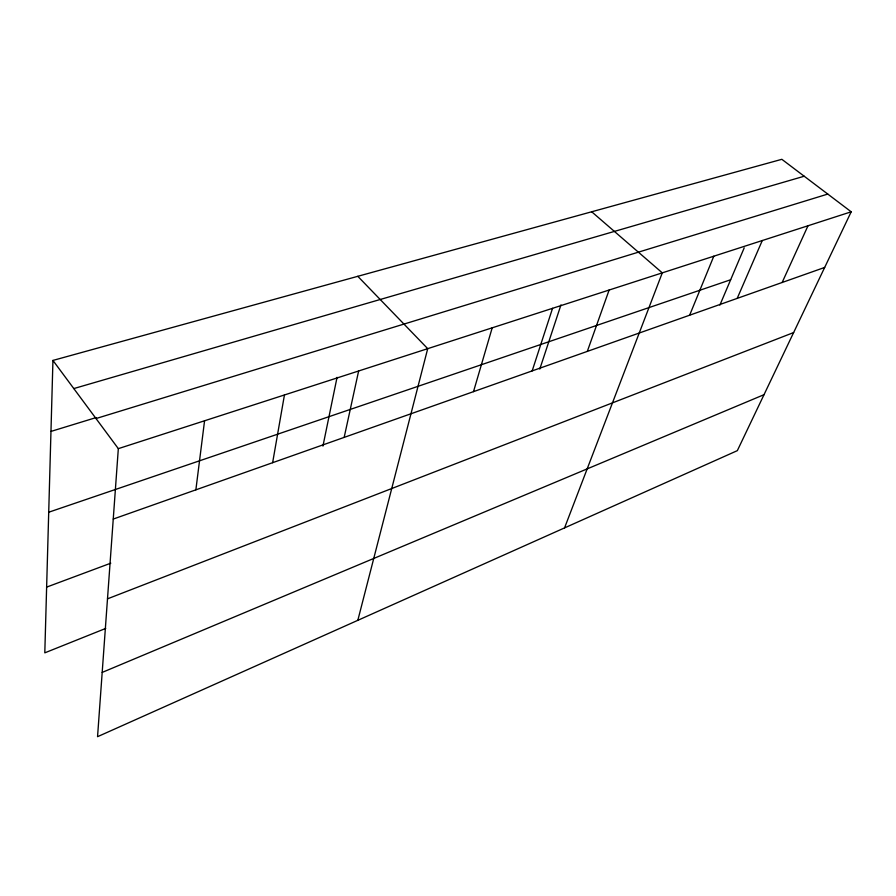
<?xml version="1.0" encoding="UTF-8"?>
<svg xmlns="http://www.w3.org/2000/svg" width="896" height="896" viewBox="0 0 896 896"><rect width="100%" height="100%" fill="white"/><g stroke="black" fill="none" stroke-linecap="round" stroke-linejoin="round"><path stroke-width="1.34" d="M52.942 360.427L118.328 448.65L97.552 736.691L737.341 450.643L851.2 211.803L781.838 159.309L52.942 360.427L44.8 652.848L105.739 628.421M195.866 489.843L204.568 420.773M272.63 462.694L284.446 394.957M322.941 446.096L337.064 377.328M344.165 437.394L358.635 370.989M357.829 620.323L427.717 348.656L357.795 276.315M473.502 391.642L492.206 327.813M532.168 370.899L552.552 308.314M539.784 369.074L560.963 304.886M587.306 351.4L609.123 290.035M564.558 527.89L662.29 272.854L591.696 211.77M689.64 315.202L713.798 256.211M719.891 305.088L744.206 247.856M737.206 298.379L762.283 240.531M782.141 282.486L808.002 225.758M102.189 672.414L764.019 394.677M107.498 598.842L793.632 332.562M46.626 587.115L110.779 563.192M113.243 519.064L824.678 267.445M48.72 512.221L730.654 279.754M118.328 448.65L851.2 211.803M50.971 431.413L96.152 417.57M96.018 418.544L827.781 194.074M73.808 388.573L804.205 176.232"/></g></svg>
